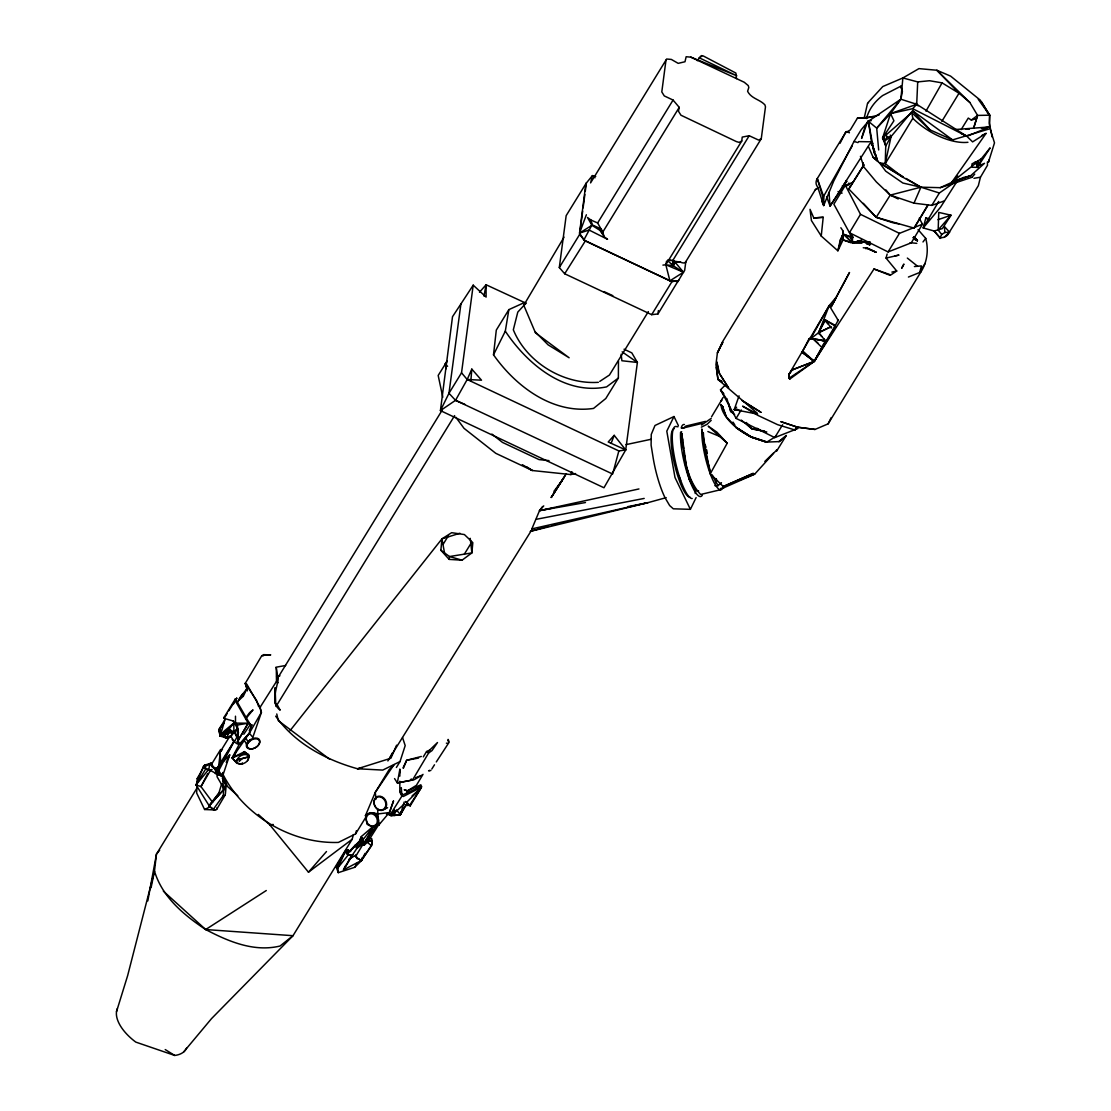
<?xml version="1.0" encoding="UTF-8"?>
<svg xmlns="http://www.w3.org/2000/svg" width="1111" height="1111" viewBox="0 0 1111 1111"><rect width="100%" height="100%" fill="white"/><g stroke="black" fill="none" stroke-linecap="round" stroke-linejoin="round"><path stroke-width="1.5" d="M821.237 236.046L823.209 217.284L813.794 217.964L810.03 209.326L811.419 220.561L821.237 236.046L837.875 250.808L843.041 239.907L843.166 231.227L840.86 227.741M399.821 791.449L402.807 794.851L421.513 786.282L421.597 787.13L403.251 796.504L400.904 794.684L399.821 791.449L399.835 781.241M399.849 776.131L399.863 769.312L397.335 782.922L414.278 779.644L421.763 775.311L415.653 777.7M524.586 302.484L508.866 309.622L496.298 330.092L493.506 354.812C515.893 386.572 552.695 414.32 593.524 408.431L605.801 398.516L618.369 378.046L618.452 361.144M852.609 243.351L852.415 238.046L849.79 232.574L852.609 242.712L861.914 243.115M989.123 159.845L988.443 162.192L994.498 142.875L989.54 126.946L989.651 115.197L981.457 101.809M887.147 254.044L886.05 258.085L896.73 271.015L890.841 274.931L873.982 268.987L814.252 361.367L789.727 379.101L788.741 374.685L829.237 305.581L835.819 297.623M866.538 118.544A45.329 34.288 -17.9 0 1 882.62 95.56L900.924 86.158L902.396 91.366L900.868 99.212L868.385 121.266L861.206 129.695L854.012 141.458L833.667 181.19L823.682 205.507L817.724 187.065A11.096 8.402 -17.9 0 1 817.279 178.565L823.001 197.383L822.001 201.674L823.682 205.507L823.862 197.189L817.279 178.565L845.999 131.917L849.373 132.278M972.042 177.246L952.752 183.718L939.364 193.008L920.908 187.19L902.563 177.052L885.245 163.678L885.745 145.958L883.62 137.806M860.928 240.906L861.344 240.226L852.609 242.712L843.041 239.907L843.166 231.227M225.964 737.746L225.075 736.065L220.159 736.093L220.45 727.399L225.13 719.067L223.95 717.512L225.13 719.067L220.159 736.093L225.964 737.746L224.186 733.496L233.768 723.067L233.935 731.496M987.387 161.998L987.498 165.261L980.444 177.232L978.347 185.676L947.405 235.296L944.211 237.31L940.087 237.907L941.67 234.477L938.17 229.908L938.767 212.409L951.016 215.215L942.378 228.574L934.198 231.032L923.199 227.949L925.838 217.964L928.754 218.645M213.187 809.53L214.784 809.947L209.91 806.905L196.036 784.922L203.438 766.423L204.966 764.799L197.202 778.63L196.675 793.046L204.605 809.516L214.784 809.947A4.069 2.083 30.5 0 0 216.798 809.155L225.144 795.004A4.069 2.083 30.5 0 1 223.311 795.504L213.187 809.53L209.132 805.781L218.867 793.06L221.714 783.727L223.63 789.727L223.311 795.504M823.682 205.507L823.807 202.119M868.246 102.393L882.773 86.561L902.882 77.951L918.936 68.618L936.823 70.243L950.599 76.117L980.263 100.129L989.651 115.197L989.318 123.113L992.151 137.014M792.365 369.38L788.741 374.685L789.727 379.101L789.796 377.754L814.252 361.367L835.666 326.537L834.472 326.856L814.252 361.367L792.324 369.824M988.693 129.112L952.599 139.889L912.617 110.753L891.064 136.584L885.745 145.958L882.578 138L890.578 113.586L912.687 108.67L916.7 104.295L917.7 81.908L902.882 77.951L900.868 99.212L890.578 113.586L876.704 128.154L878.676 149.957M788.741 374.685L792.615 369.394M232.296 734.704A3.902 2.486 -29.9 0 0 232.407 733.482L230.616 732.107L230.699 730.441L224.297 733.704L226.297 738.176L230.199 737.079A3.902 2.486 -29.9 0 0 231.505 735.996M246.295 738.829L247.961 741.717L247.017 745.675L247.739 747.772L250.35 748.953A6.847 4.361 -29.9 0 0 259.655 741.912A6.847 4.361 -29.9 0 0 250.156 740.759L247.892 743.12L250.419 739.634A7.402 4.722 -29.9 0 1 259.835 740.579A7.402 4.722 -29.9 0 1 252.822 748.717A7.402 4.722 -29.9 0 1 246.531 744.162L244.864 741.259M225.019 789.74L225.214 786.741M441.678 542.251L441.956 538.849L451.663 532.683L464.398 534.558L472.814 542.626L471.883 552.917L462.037 560.194L449.15 559.389L440.873 550.237L441.956 538.849L459.885 533.238M470.856 380.754L471.814 369.13L481.507 380.184L467.189 379.504L461.537 372.81L473.203 285.166L486.09 297.081L486.076 284.763L524.323 302.442M218.881 729.566L220.159 736.093L223.533 733.385L223.63 732.163L220.159 736.093L218.881 729.566L224.325 722.358M242.351 762.84L242.031 763.937L236.865 763.326L232.13 757.869L244.573 751.619L249.225 755.869L247.531 760.618M225.394 794.018L226.144 785.713L222.381 778.269M666.586 261.085L665.808 264.765L662.92 265.112M595.732 176.343L592.427 175.607L585.872 183.621L579.553 233.074L583.83 240.032L669.919 280.833L677.932 281.514L683.459 272.209L673.238 265.779L673.724 260.585L668.114 259.891M394.002 815.543L400.404 814.641L400.71 811.738M222.95 772.492L222.894 781.214M218.645 766.493L220.617 749.494L211.576 764.229M749.203 135.723L672.516 260.918L675.391 262.238L680.515 262.154A5.555 2.777 31.6 0 0 685.834 261.529L684.668 270.362L683.459 272.209L669.919 280.833L665.808 264.765L741.759 140.986L742.231 137.097L749.203 135.723L758.646 140.097L761.271 138.694L765.479 106.823L764.91 104.878C759.813 99.365 751.286 98.671 747.592 91.296L748.814 87.533L748.258 85.589L744.273 82.27L690.834 57.147L686.154 56.73L684.987 61.744L678.196 63.355L671.322 59.425L666.642 59.022L590.58 182.898L592.427 175.607L595.065 177.76M789.796 377.754L788.935 378.434M838.347 320.565L829.237 305.581L810.516 338.841L808.947 338.994L802.184 352.034L814.252 361.367L825.695 341.119L823.668 338.702M776.533 451.302L786.269 435.47L779.464 441.581L766.798 442.081L751.175 436.984L736.204 427.749L750.967 437.109L766.354 442.122L751.175 436.984A36.996 18.179 31.4 0 1 720.983 404.501L720.983 404.501M356.367 856.192L356.964 858.595L361.95 860.192L354.645 867.33L338.272 872.663L337.897 867.816L345.785 850.54L348.257 850.082L350.645 851.651M449.15 559.389L449.524 556.542L440.873 550.237M582.664 211.187L579.595 234.532L585.33 240.934L671.961 281.639L678.279 280.694L657.962 313.941L651.671 314.677L564.68 273.764L559.305 267.557L566.166 215.659L586.4 182.857L585.303 191.189M583.108 207.854L584.858 194.522M666.003 60.05L661.795 91.935L664.281 95.921L673.072 100.059L679.238 107.364L678.46 111.225L680.946 115.211L736.44 141.611L739.134 142.389L741.759 140.986M657.962 313.941L658.392 310.58M736.454 78.603L735.899 73.062L703.166 55.911L700.444 56.383L697.347 60.702M473.203 285.166L460.912 303.956L448.969 393.28L440.428 410.598L603.967 487.757L625.715 449.927L637.395 362.464L631.812 352.867L624.035 349.201M356.437 854.831L355.506 856.609L361.256 860.706L371.505 845.749L372.282 840.694L368.06 840.638M802.448 352.687L802.42 351.576L802.42 352.506L814.252 361.367L821.14 348.66M277.819 678.502L277.458 683.029L277.792 677.571L276.292 667.711L276.486 681.418L277.458 683.029C275.681 691.736 271.292 703.971 280.194 710.165L277.694 705.638L275.25 703.638L275.097 687.709L275.778 705.235M493.506 354.812L505.311 331.175L508.866 309.622M147.805 900.91L156.457 854.123L197.119 787.81M483.979 296.109L486.076 284.763L479.494 292.221M447.872 740.94L448.15 739.426L449.233 742.092L436.304 761.924M227.436 737.273L228.13 733.746L230.255 732.691M838.361 320.121L837.444 319.954L838.18 320.274L834.667 326.731M151.068 887.745L154.485 871.121L156.457 854.123L159.665 850.234M361.089 843.416L361.297 844.36L364.13 845.318L364.491 842.68L374.032 825.626L361.381 836.541L359.825 840.749L347.063 853.873L346.16 850.248L350.409 851.026L362.561 838L360.283 839.305L359.825 840.749L362.561 838M868.566 146.819L873.107 157.29L879.523 162.873L885.245 163.678L891.064 136.584L890.23 135.056M851.498 242.226L843.735 234.338L852.387 238.087L852.817 237.393L843.735 234.338L852.609 242.712L869.857 242.004L870.468 244.142L869.732 244.739L862.497 241.309M864.177 118.183L867.552 103.267L868.538 102.823M250.156 740.759L250.419 739.634L247.961 741.717L246.531 744.162L247.017 745.675L247.961 741.717M586.372 214.77L579.553 233.074L589.094 230.046L607.578 239.323L604.19 236.824L602.773 232.116L591.913 225.297L587.538 217.52L590.913 220.034L592.038 224.769L583.83 240.032M825.695 341.119L810.641 338.369L808.947 338.994L812.933 338.605L825.695 341.119L818.613 332.689L829.237 305.581L831.195 306.664L849.457 272.57L831.195 306.664L836.18 297.804M222.464 773.381C243.462 815.516 291.318 843.971 338.369 842.43L355.589 833.889L356.409 830.695M625.715 449.927L608.203 441.984L614.202 435.345L625.715 449.927L618.855 450.941L612.647 474.022L455.524 400.335L448.969 393.28L461.537 372.81M802.42 352.506L814.252 361.367L792.31 369.866M183.69 1051.923L211.521 1018.62L293.012 935.698L352.145 839.291L353.451 834.555M388.753 814.46L393.488 801.017L388.753 814.46L392.044 814.669L394.53 810.1M865.525 125.196L861.594 138.417L867.844 121.085L871.205 120.668M389.211 813.21L390.933 815.835L400.404 814.641L404.21 801.934M406.584 793.99L407.529 790.81L416.403 785.31L423.027 774.339M973.778 128.015L977.583 115.419L969.792 102.406L936.823 70.243L959.015 93.227L969.792 102.406M368.963 837.708L371.893 838.916L371.754 844.832L361.256 860.706L362.144 857.789M116.502 1011.677L127.64 975.639L154.485 871.121C162.303 897.174 183.87 915.02 205.688 929.546C228.38 941.448 254.03 952.363 280.069 946.017L293.012 935.698L205.688 929.546L163.345 891.119M973.555 128.126L977.583 115.419L989.651 115.197L978.277 99.323M396.391 767.465L400.016 761.563L405.196 745.606L402.557 737.607M223.936 760.979L229.713 754.883L222.519 776.408L223.63 789.727L209.132 805.781L219.311 792.81M815.016 429.443L797.476 427.193L780.797 421.652L797.698 427.235L815.016 429.443L828.139 423.846L920.838 272.028C927.282 262.14 928.754 249.697 925.727 238.393L918.061 229.616M981.346 158.762L977.291 161.276L979.902 163.178L977.652 167.414L972.25 167.206L971.944 163.942L975.833 161.706L979.541 164.067L990.137 147.888L981.346 158.762L979.541 164.067L977.666 166.289L975.361 162.123M757.674 414.139L734.232 409.584L739.051 395.835M666.183 497.645L647.949 502.658L531.85 528.892L539.515 510.643L542.599 506.505M235.615 701.069L236.712 698.18L228.838 710.79M364.13 845.318L367.866 841.721L369.102 838.499M611.217 443.081L614.202 435.345M360.283 839.305L361.381 836.541M403.501 767.979L406.64 760.271L421.319 756.452M852.387 238.087L853.026 237.087L849.79 232.574M455.829 417.236L464.051 428.36L495.77 453.316L532.35 470.522L570.762 474.564L571.957 471.758M249.281 730.83L251.905 724.622L249.322 733.232L232.13 757.869L235.726 761.549M230.616 732.107L230.699 730.441L231.796 732.552M860.442 156.304L863.914 167.067L876.315 181.898L890.23 195.119L913.992 203.16L920.908 187.19L940.225 187.676L952.752 183.718L951.669 182.44L940.225 187.676M396.599 745.175L390.891 758.23L357.492 768.756C325.912 759.966 294.832 743.384 275.695 716.164M723.094 397.516A36.996 18.179 31.4 0 0 721.636 400.029L711.554 416.778M672.433 263.501L673.724 260.585L683.459 272.209L665.808 264.765L673.238 265.779L675.391 262.238L673.433 265.085M460.912 303.956L452.51 316.704L440.428 410.598L455.524 400.335L467.189 379.504L471.814 369.13M721.636 400.029L720.942 401.39M226.241 762.368L229.713 754.883M403.015 768.007L406.64 760.271L418.569 758.063M345.59 865.525L343.507 869.885L361.95 860.192M392.044 814.669L394.141 810.294M238.49 700.624L243.323 696.208L247.1 688.431L245.239 683.404L261.752 655.768L263.585 654.657L270.737 654.865L264.335 655.018M604.19 236.824L600.218 230.477L600.982 228.922L592.038 224.769M678.377 425.596L673.988 416.528L654.99 425.485L651.254 434.415L651.102 445.136L653.254 458.454A42.315 9.888 76.8 0 0 665.142 497.936L669.655 505.561L673.308 508.81L690.389 509.338L696.111 497.589M828.139 423.846L831.167 417.639M673.988 416.528L666.794 431.137L675.002 477.536L690.389 509.338M869.732 244.739L869.857 242.004L866.566 243.309L869.732 244.739L866.608 243.753M901.868 268.182L903.91 264.057L901.66 268.07M720.303 347.09L717.4 352.923L715.942 364.575L717.97 379.42L757.327 413.25M721.122 401.279L721.595 400.404M756.16 413.348L742.579 406.168L757.799 415.347L777.644 424.68L794.893 429.985L795.92 427.916M819.279 334.133L818.613 332.689L824.501 319.982L825.529 319.926L818.613 332.689L810.516 338.841M389.836 814.502L388.253 814.03L394.516 813.738L388.628 814.224M840.013 143.305L845.402 132.806L846.707 131.529L849.401 132.806M207.674 773.673L200.98 786.616L212.632 802.35M396.419 809.905L400.404 814.641L407.515 802.656M361.256 860.706L365.088 853.331M215.59 773.145L203.952 767.243L205.716 764.854L211.09 763.118L216.326 771.826L218.7 770.701L234.49 740.606L216.992 768.298L215.284 773.562L222.519 776.408L225.811 784.144L223.63 789.727L209.132 805.781M389.211 758.994L392.419 752.883M721.025 345.632L722.844 342.244L717.4 352.923L722.567 341.688L815.502 189.439L818.043 187.815M260.835 709.554L261.404 712.359L249.322 733.232L239.754 744.398L237.296 741.884L248.184 723.205L235.115 700.458L235.393 698.847L250.225 724.608L243.795 734.246M677.932 281.514L678.807 279.916M681.946 446.289L681.001 432.471L681.71 431.846M852.095 146.152L823.001 197.383M233.393 704.152L236.712 698.18M400.404 814.641L406.126 804.35M723.303 486.507L753.355 473.328L723.275 486.549A35.149 7.749 76.6 0 1 710.248 473.786L727.205 443.22L716.845 432.11L708.221 426.166L727.205 443.22M819.251 333.619L818.613 332.689L830.57 326.912L831.514 327.814L824.501 319.982A2.916 2.486 7.1 0 1 825.529 319.926M682.307 428.249L701.833 423.458M351.534 855.637L343.507 869.885L352.798 854.734L351.534 855.637L348.271 854.901L345.59 852.012M925.963 111.156L942.072 82.867L959.015 93.227L941.864 121.335M237.296 741.884L248.184 723.205L250.225 724.608M565.055 475.508L551.389 497.311M863.275 203.313L876.204 217.298L914.075 228.102L927.907 204.868M938.684 201.452L923.199 227.949L940.545 207.215L957.168 181.135M210.701 770.006L200.98 786.616L196.036 784.922L205.66 769.02L203.438 766.423M802.184 352.034L802.781 351.02L814.252 361.367M234.49 740.606L216.326 771.826L222.519 776.408L218.7 770.701M338.272 872.663L336.161 866.899L345.785 850.54M534.877 331.509L548.098 344.841L569.124 357.77L535.446 332.8L523.767 305.247L564.041 237.171M237.629 729.691L233.532 731.677L230.852 736.176L234.143 741.884L237.671 744.106M354.645 867.33L357.062 863.289M394.558 778.575L397.335 782.922L412.528 780.019L428.638 752.952L431.998 750.619L437.484 742.537L427.916 751.744M563.749 477.869L551.153 497.561L566.402 473.661M797.948 428.485L774.756 437.595L736.121 418.403L741.218 409.903M919.255 218.2L922.477 224.2L911.284 242.823L888.092 251.933L849.457 232.727L860.497 214.34L845.36 185.301L853.095 182.301M410.181 805.933L405.654 801.545L410.181 805.933L421.097 787.907L412.098 795.865M874.176 116.891L857.442 118.155L850.29 129.945L845.402 132.806M885.245 163.678L912.839 118.294L911.714 112.614L882.578 138L884.495 141.041L891.064 136.584L887.022 137.07L884.495 141.041L884.023 137.667M223.783 717.859L235.393 698.847M355.506 856.609L363.478 843.527M845.36 185.301L833.847 204.16L849.457 232.727M864.08 164.817L848.818 189.023L876.204 217.298L891.994 222.478A32.372 15.901 31.4 0 0 898.924 223.825M914.075 228.102L928.157 205.021M913.992 203.16L931.81 205.382L939.364 193.008M423.291 756.883L426.555 751.55L429.929 750.022M774.756 437.595L782.616 424.735M888.092 251.933L899.452 233.352L922.477 224.2M277.403 678.502L442.4 409.792M276.014 706.471L454.621 415.611M559.305 267.557L579.595 234.532M679.238 107.364L602.773 232.116L597.635 222.964L673.072 100.059M443.053 544.432L448.441 535.641M464.217 554.375L471.411 542.668M648.352 311.608L609.439 375.032L599.732 381.42M651.671 314.677L671.961 281.639M685.306 262.488L761.271 138.694M355.589 833.889L366.463 816.182M370.144 812.697L365.491 815.502L370.144 812.697L372.907 812.794A7.402 6.111 63.6 0 1 378.295 823.029L376.796 825.459L374.407 826.765L371.588 826.653L367.074 824.306L365.491 815.502L375.226 792.449L388.975 769.881L394.072 764.562L375.226 792.449L376.171 799.045M220.547 762.049L220.214 751.855L230.06 735.885M961.154 129.612L968.278 118.072L971.306 120.044L976.305 118.724M848.818 189.023L863.497 165.345L863.233 162.775M825.195 341.535L821.654 347.257L812.933 338.605L818.029 343.23M224.464 717.803L227.088 713.595M387.864 760.952L532.516 528.669M446.15 368.783L445.219 363.964L446.983 361.158M447.289 360.922L438.178 375.449L442.789 397.224M390.239 814.669L401.988 795.962M872.996 143.263L869.844 143.68L830.07 206.104L826.584 196.591M564.68 273.764L585.33 240.934M925.102 263.404L919.908 271.653L921.436 265.918L914.409 266.557M276.486 681.418L259.78 707.818L261.404 712.359L252.85 737.315L249.322 733.232L239.198 744.37L232.13 757.869L242.906 753.48L244.573 751.619M431.79 769.076L434.498 764.785M876.204 217.298L890.23 195.119L920.908 187.19L906.132 178.51M376.976 825.334L366.172 840.083L367.866 841.721L379.587 823.279M237.837 730.385L238.504 732.927M384.712 809.127L386.253 806.739A7.402 6.111 63.6 0 0 380.087 796.198A7.402 6.111 63.6 0 0 374.365 805.058A7.402 6.111 63.6 0 0 384.712 809.127L387.628 807.683M371.032 829.709L374.032 825.626L362.769 840.027L355.214 845.221L347.063 853.873L352.062 855.47L356.992 848.262L364.491 842.68L366.172 840.083M417.083 793.087L421.513 786.282M882.578 138L893.924 120.78L890.578 113.586L916.7 104.295L966.889 136.32L972.597 141.889L986.054 133.403L951.669 182.44L970.528 175.844L984.499 163.317L977.666 166.289L976.277 163.192M699.999 58.091L701.708 55.55M846.096 180.593L846.721 181.315L830.07 206.104L829 192.439M239.309 698.486L247.1 688.431M348.271 854.901L337.897 867.816L336.161 866.899L339.174 862.692M346.243 852.887L348.257 850.082M365.519 841.138L377.671 824.459M237.448 702.319L242.254 694.306L243.323 696.208M553.917 491.34L562.138 480.313M236.962 729.26L234.963 731.871L237.143 729.302M245.948 717.484L249.947 712.248M922.991 241.962L925.727 238.393M290.027 730.691L441.956 538.849L444.497 552.847M220.159 736.093L224.408 730.885L233.768 723.067L224.547 734.94L224.186 733.496L230.574 730.246L232.366 734.482L228.908 728.83M245.614 718.956L253.03 709.901L250.975 711.471M196.036 784.922L208.076 770.215L205.66 769.02M197.202 778.63L199.397 776.02M374.407 826.765L378.712 825.126L389.322 812.572L378.282 813.891L372.907 812.794M258.308 814.432L269.848 824.917L308.469 872.191L326.495 851.526M225.88 737.412L226.561 738.246L229.519 736.468M938.17 229.908L951.016 215.215L937.962 219.714M543.751 505.88L539.515 510.643L585.469 502.533M972.278 176.871L974.736 174.135M723.914 487.715L754.702 474.133L776.895 449.705M220.214 751.855L222.464 749.397M525.156 304.081L517.782 312.108L513.324 329.814C526.656 362.38 563.319 384.698 598.343 382.323M219.311 765.854L216.992 768.298L212.159 766.826M957.779 176.066L951.933 182.19L970.528 175.844L963.862 177.371L951.933 182.19L977.347 161.956M739.315 410.126L734.232 409.584L736.593 407.181M844.332 183.718L846.721 181.315M725.177 385.142L720.511 389.836L736.121 418.403M406.418 802.545L421.097 787.907L409.89 804.933M794.893 429.985L797.698 427.235M764.826 461.44L773.27 453.232M235.046 731.01L236.004 730.08M944.211 237.31L949.544 232.157L944.433 226.505L944.836 232.477L941.67 234.477M220.45 727.399L222.867 725.08M711.207 420.347L707.027 424.319L701.347 427.166M683.543 428.179L685.834 426.068L705.471 421.388M392.905 814.349L404.251 804.017M714.901 485.646L718.067 485.632L721.456 482.674M415.958 788.991L420.888 784.769L407.529 790.81L404.487 790.102M778.825 441.65L786.241 435.623M523.767 305.247L526.406 303.095M865.816 248.281L866.58 247.684L876.135 252.308L866.455 248.031L863.247 247.753M356.992 848.262L356.353 846.61L363.603 841.138L362.769 840.027M618.369 378.046L606.606 386.878C564.68 395.488 527.128 363.95 505.311 331.175M308.469 872.191L352.145 839.291M971.306 120.044L977.583 115.419M815.28 189.856L817.932 188.023M701.513 425.055L711.193 418.375M205.688 929.546L266.293 890.522M579.553 233.074L591.913 225.297L590.913 220.034L597.635 222.964M766.798 442.081L776.533 436.109M810.683 337.952L808.947 338.994L810.627 338.424M336.161 866.899L338.994 865.191M348.951 859.247L356.062 854.998M356.048 847.693L364.491 842.68L363.603 841.138M203.952 767.243L211.09 763.118M386.475 814.224L389.322 812.572M227.241 734.218L228.13 733.746M224.186 733.496L230.574 730.246M400.016 761.563L382.753 770.09L357.492 768.756L362.367 767.895M204.605 809.516L209.91 806.905M981.527 135.625L986.054 133.403M830.57 326.912L818.613 332.689L821.64 336.3M224.297 733.704L230.852 731.26L224.297 733.704L226.089 737.94L227.075 737.857M960.862 133.348L966.889 136.32L989.54 126.946L955.918 129.487M908.423 277.042L920.838 272.028M737.065 481.077L754.702 474.133M931.81 205.382L944.114 201.008M429.79 770.381L428.568 770.798L430.887 770.492M406.029 805.531L409.084 805.336M831.431 327.509L830.223 327.523M387.753 814.099L389.336 813.627M530.419 531.28L548.695 526.253M552.014 525.336L557 523.961M673.724 260.585L672.516 260.918L680.515 262.154M835.666 326.537L834.472 326.856L835.125 325.259L835.014 325.94L825.015 319.912L828.264 323.856M813.794 217.964L823.209 217.284M850.484 236.379L852.609 242.712L861.497 240.504M212.104 769.492L208.84 770.298L209.548 763.979L222.519 776.408L216.937 773.714L217.103 776.811L221.811 784.922M886.05 258.085L898.993 255.072L894.813 255.947M530.433 531.336L647.949 502.658L627.743 506.658M852.609 242.712L858.303 241.337M720.595 488.479L723.872 487.701M720.275 489.798L700.638 494.478C685.834 478.535 684.001 454.399 681.765 433.596L682.682 440.109M625.993 444.636L651.185 439.262M367.866 841.721L372.282 840.694M879.051 115.03L865.941 118.058L857.442 118.155M276.597 676.571L279.903 675.807M891.897 272.098L896.73 271.015M638.95 488.951L539.515 510.643L551.334 508.38M362.228 843.166L364.491 842.68M570.762 474.564L575.581 473.564M536.238 519.309L644.186 498.422M275.875 667.239L285.652 665.489M981.416 128.265L989.54 126.946M973.944 178.302L980.444 177.232M269.848 824.917L273.278 824.487M917.7 81.908L929.532 80.728L942.072 82.867M734.232 409.584L737.551 409.348M680.585 432.443L681.279 432.735L680.585 432.443A36.996 8.166 76.6 0 0 688.514 477.175A36.996 8.166 76.6 0 0 702.346 495.131M944.836 232.477L949.544 232.157M261.752 655.768L263.557 655.74M235.518 723.122L248.184 723.205L237.296 725.039L235.518 723.122L235.476 716.192M858.622 141.611L872.232 141.833M965.89 129.154L969.181 129.293M239.754 744.398L238.282 742.495L237.296 725.039L238.532 743.217L238.282 742.495M375.393 824.89L378.712 825.126L377.587 808.933M842.291 185.954L845.554 186.204L849.332 184.676L848.832 183.093M910.09 242.712L916.797 243.337M549.001 460.621L539.057 459.607L502.464 442.4L491.895 434.082M446.4 743.176L448.039 743.342M764.465 431.04L751.855 428.86L741.273 420.111M698.583 490.868L695.444 490.465L690.042 478.883L685.251 463.051L681.765 433.596M678.002 426.777L675.682 426.457A36.996 8.166 76.6 0 0 675.655 462.898A36.996 8.166 76.6 0 0 692.181 498.533M817.557 339.522L823.723 340.744M668.155 260.016L671.058 260.613M766.798 431.971L751.855 428.86L746.286 422.486M920.908 187.19L902.868 183.023L885.717 171.163L879.523 162.873L903.174 176.774M230.199 732.274L233.963 733.177M854.012 141.458L858.011 142.597M224.103 718.386L233.754 721.15M726.9 398.627L730.691 411.362L733.593 412.195M462.037 560.194L449.524 556.542L471.883 552.917L470.217 538.321M916.7 104.295L900.868 99.212L876.704 128.154L868.385 121.266L871.968 145.166M752.522 437.22L766.076 441.636M612.841 295.693L603.981 291.582M186.592 1048.076A39.927 20.553 31.8 0 1 174.719 1055.45L135.778 1042.09A39.927 20.553 31.8 0 1 117.391 1008.524M404.293 789.657L407.529 790.81M843.041 239.907L851.012 242.781M838.027 191.536L842.124 193.12M873.982 268.987L890.147 275.361M690.834 57.147L736.829 75.812L699.138 57.758M720.122 436.623L707.874 431.526M716.317 367.338L717.97 379.42L721.775 381.059M455.524 400.335L464.981 404.418M911.714 112.614L930.046 129.904L952.599 139.889M876.135 252.308L866.455 248.031L866.011 248.753L866.58 247.684L866.011 248.489M914.492 239.282L917.394 240.643L914.075 236.796M792.421 369.394L792.587 370.13M467.189 379.504L618.855 450.941M898.23 198.952L890.23 195.119L885.911 189.939M860.497 214.34L899.452 233.352M245.239 683.404L246.781 684.168L260.557 708.138L258.571 706.388L256.585 700.444L245.239 683.404L247.392 690.861M912.687 108.67L966.889 136.32M914.478 239.101L917.394 240.643L914.034 236.837M825.015 319.912L833.681 324.495M756.938 428.249L759.98 429.888M522.364 464.704L532.35 470.522L526.947 467.009M879.523 162.873L902.563 177.052M165.22 1049.562L174.719 1055.45M736.579 427.568L751.022 436.72M738.01 428.735L750.814 436.845M717.97 379.42L722.233 382.212M426.555 751.55L428.638 752.952M913.159 237.698L917.394 240.643L913.811 237.046M622.146 351.868L637.395 362.464L621.896 360.742L621.132 354.187M925.838 217.964L928.643 219.964M728.858 403.737L730.691 411.362L733.302 413.209M913.256 237.629L917.394 240.643L913.686 237.101M329.689 759.271L278.305 720.65L276.764 713.956M873.107 157.29L877.898 161.428M411.195 778.964L412.528 780.019M907.34 258.071L917.797 266.404M366.491 841.638L371.505 845.749M730.691 411.362L734.663 414.639M237.782 795.795L227.519 786.491L222.061 774.186M667.794 260.724L673.238 265.779M710.248 473.786L701.846 428.957A35.149 7.749 76.6 0 0 710.248 473.786L723.275 486.549M445.219 363.964L447.594 366.324M723.275 407.32L720.831 404.696M987.346 112.739L989.651 115.197M736.593 427.846L726.247 416.722L722.164 405.696L726.066 416.278M912.617 110.753L930.046 129.904M940.087 237.907L934.198 231.032L940.531 238.434M723.817 393.697L720.511 389.836L726.066 398.238M232.213 739.509L234.254 741.912L236.81 737.385L234.852 732.385M681.224 427.971L681.224 427.971A36.996 8.166 76.6 0 1 684.39 424.513M369.227 836.68L371.074 838.916M355.214 845.221L356.353 846.61M233.532 731.677L236.796 735.774M977.291 161.276L979.541 164.067L977.93 161.026M600.218 230.477L603.023 234.06M916.006 103.212L918.033 105.823M681.64 428.027L682.362 428.402M249.003 722.4L251.072 726.011M732.982 422.097L734.774 424.833M277.139 681.71L277.861 682.904M223.533 733.385L225.075 736.065M233.241 721.025L238.226 729.691M600.982 228.922L602.773 232.116M712.193 474.994L718.067 485.632M871.399 142.458L874.76 151.596M868.385 121.266L874.135 152.638L877.482 160.692L875.662 154.623M871.899 142.625L874.135 152.638M885.884 133.82L887.022 137.07M976.569 164.122L977.652 167.414M871.871 143.277L877.482 160.692M710.512 471.967L704.332 448.705L703.36 432.693M900.924 86.158L901.66 89.241M378.295 823.029L378.712 825.126M682.154 440.873L682.793 444.247M681.001 432.471L681.904 437.526M706.693 449.872L707.276 453.274M683.14 443.358L683.834 448.247M684.293 451.497L685.89 462.884M388.419 813.724L388.475 814.294A5.083 4.208 63.6 0 0 393.155 815.043A5.083 4.208 63.6 0 0 395.141 810.697M399.863 769.312L400.127 772.645M401.293 787.602L401.807 794.24M216.742 808.003L216.798 809.155M705.013 444.497A25.247 5.569 76.6 0 1 705.985 447.219M680.599 480.341A30.261 6.68 76.6 0 1 679.029 476.077M967.931 142.291A46.245 22.72 31.4 0 1 912.839 118.294M230.158 736.912A5.083 3.25 -29.9 0 1 223.755 736.149A5.083 3.25 -29.9 0 1 228.685 730.594A5.083 3.25 -29.9 0 1 232.893 733.843M229.505 730.108A6.472 4.125 -29.9 0 1 224.7 733.01M219.173 730.927A6.472 4.125 -29.9 0 1 222.839 724.969M242.906 753.48A7.402 4.722 -29.9 0 1 249.225 755.869M237.712 734.274A4.625 2.361 30.8 0 1 237.74 732.01M235.615 753.05A3.902 2.486 -29.9 0 1 236.393 751.772M225.283 736.482A3.902 2.486 -29.9 0 1 227.491 732.885M234.879 755.522A5.083 3.25 -29.9 0 1 235.018 753.925M393.377 812.585A3.902 3.222 63.6 0 1 391.322 814.544M690.014 497.145A35.149 7.749 76.6 0 1 674.308 463.301A35.149 7.749 76.6 0 1 674.349 428.665M695.542 490.409A36.996 8.166 76.6 0 1 695.208 493.52M715.678 478.952A29.497 6.499 76.6 0 1 715.456 481.466M716.401 478.938A31.636 6.972 76.6 0 1 716.109 483.229M840.235 240.115L837.875 250.808L842.444 235.185L840.235 240.115M835.125 325.259L834.722 326.245L835.125 325.259M241.67 758.785L239.337 761.104L241.67 758.785L248.725 756.841A6.472 4.125 -29.9 0 1 240.698 764.146A6.472 4.125 -29.9 0 1 239.046 756.994A6.472 4.125 -29.9 0 1 248.725 756.841L237.101 759.785L241.67 758.785M760.952 412.32L742.217 400.585L760.952 412.32M728.552 387.878L718.734 372.393L716.831 361.95L719.553 373.685L728.552 387.878M695.514 491.104L689.417 479.674L685.084 463.079L689.987 479.258L695.514 491.104M689.417 479.674L688.792 476.3L689.417 479.674M366.283 817.918A6.472 5.347 63.6 0 0 373.671 826.112A6.472 5.347 63.6 0 0 375.393 815.835A6.472 5.347 63.6 0 0 366.283 817.918M374.185 801.156A6.847 5.652 63.6 0 0 381.851 809.961A6.847 5.652 63.6 0 0 383.878 799.184A6.847 5.652 63.6 0 0 374.185 801.156"/></g></svg>
